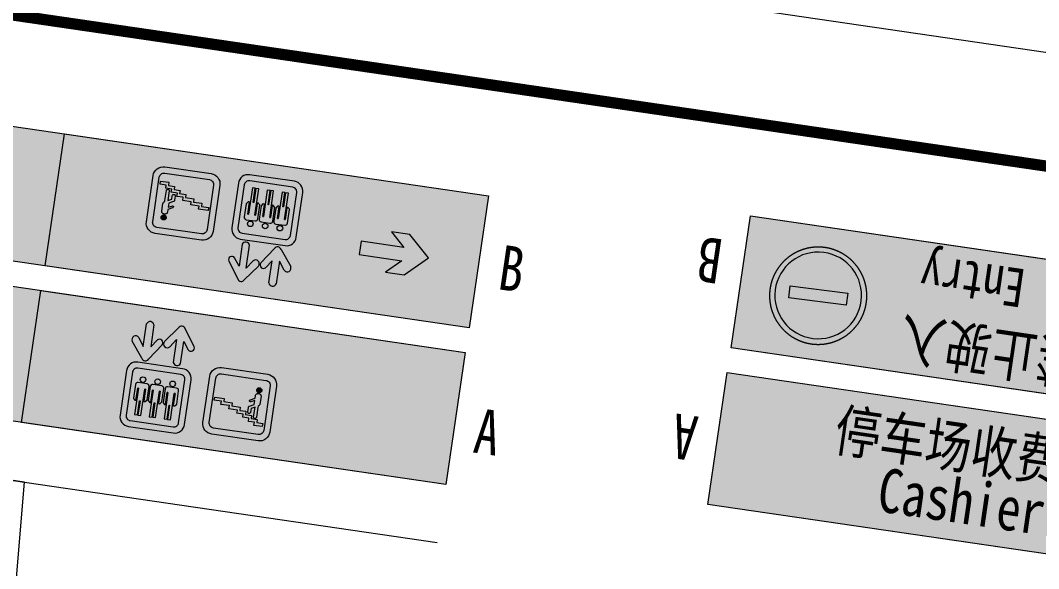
# Model space of a CAD drawing. Header units: inches. Extents: x -414268 to 632271, y -366004 to 318730.
# Drawn here: x -28492 to -1418, y 216730 to 231313 of the extents above; entities that cross this region are included whole.
import ezdxf

# ---------------------------------------------------------------- set-up
doc = ezdxf.new("R2010")
doc.units = ezdxf.units.IN
doc.header["$LTSCALE"] = 1200
doc.header["$MEASUREMENT"] = 0
doc.linetypes.add('DASHED', pattern=[19.05, 12.7, -6.35])
doc.layers.get('0').update_dxf_attribs({"linetype": 'CONTINUOUS', "lineweight": 0})
for name, color, linetype, lineweight in [('0--PAI--', 7, 'CONTINUOUS', 0), ('0--PAI--RED', 1, 'CONTINUOUS', 0), ('0--灯箱字(黄底黑字)', 7, 'CONTINUOUS', 0), ('0-增加车位', 6, 'CONTINUOUS', 0), ('PUB_TITLE', 7, 'CONTINUOUS', 0)]:
    doc.layers.add(name, color=color, linetype=linetype, lineweight=lineweight)
doc.layers.add('0--灯箱--字', color=7, linetype='CONTINUOUS', lineweight=0, true_color=0xf7f7f7)
doc.layers.add('0-栋牌字体', color=7, linetype='CONTINUOUS', lineweight=0, true_color=0xf7f7f7)
doc.styles.add('-宋体', font='simsun.ttc', dxfattribs={"width": 0.8})

# ---------------------------------------------------------------- blocks, each defined once
blk = doc.blocks.new('A$C744A17C1')
at = {"true_color": 0xf7f7f7}
h = blk.add_hatch(color=7, dxfattribs=at)
edge = h.paths.add_edge_path()
edge.add_line((-3036, 95701), (-4283, 95701))
edge.add_arc((-4283, 95427), 273, 90, 180)
edge.add_line((-4556, 95427), (-4556, 94185))
edge.add_arc((-4283, 94185), 273, 180, 270)
edge.add_line((-4283, 93912), (-3036, 93912))
edge.add_arc((-3036, 94185), 273, 270, 0)
edge.add_line((-2763, 94185), (-2763, 95427))
edge.add_arc((-3036, 95427), 273, 0, 90)
edge = h.paths.add_edge_path(flags=16)
edge.add_line((-3061, 95535), (-4258, 95535))
edge.add_arc((-4258, 95403), 132, 90, 180)
edge.add_line((-4390, 95403), (-4390, 94210))
edge.add_arc((-4258, 94210), 132, 180, 270)
edge.add_line((-4258, 94078), (-3061, 94078))
edge.add_arc((-3061, 94210), 132, 270, 0)
edge.add_line((-2928, 94210), (-2928, 95403))
edge.add_arc((-3061, 95403), 132, 0, 90)
for points in [[(-4106, 95186), (-4093, 95189), (-4081, 95195), (-4071, 95203), (-4063, 95213), (-4056, 95224), (-4052, 95236), (-4051, 95250), (-4052, 95263), (-4056, 95275), (-4063, 95286), (-4071, 95296), (-4081, 95304), (-4093, 95310), (-4106, 95314), (-4119, 95315), (-4134, 95314), (-4146, 95310), (-4158, 95304), (-4168, 95296), (-4176, 95286), (-4182, 95275), (-4187, 95263), (-4188, 95250), (-4187, 95236), (-4182, 95224), (-4176, 95213), (-4168, 95203), (-4158, 95195), (-4146, 95189), (-4133, 95186), (-4119, 95184)], [(-4150, 94529), (-4150, 94521), (-4147, 94514), (-4143, 94507), (-4138, 94502), (-4126, 94495), (-4111, 94492), (-4097, 94495), (-4091, 94497), (-4085, 94502), (-4080, 94507), (-4076, 94514), (-4074, 94521), (-4073, 94530), (-4073, 94786), (-3976, 94739), (-3975, 94643), (-3974, 94633), (-3972, 94625), (-3968, 94617), (-3963, 94612), (-3957, 94607), (-3951, 94604), (-3936, 94601), (-3922, 94603), (-3916, 94606), (-3910, 94611), (-3905, 94616), (-3901, 94623), (-3898, 94631), (-3898, 94641), (-3898, 94756), (-3900, 94770), (-3905, 94780), (-3913, 94789), (-3922, 94795), (-3922, 94795), (-4039, 94850), (-4039, 94962), (-3945, 94916), (-3932, 94912), (-3920, 94914), (-3911, 94919), (-3905, 94927), (-3902, 94936), (-3904, 94946), (-3910, 94955), (-3915, 94960), (-3922, 94963), (-4039, 95021), (-4039, 95091), (-4041, 95107), (-4046, 95120), (-4053, 95132), (-4063, 95141), (-4074, 95148), (-4086, 95154), (-4100, 95156), (-4114, 95158), (-4128, 95157), (-4142, 95154), (-4155, 95148), (-4166, 95141), (-4175, 95132), (-4183, 95121), (-4188, 95108), (-4190, 95093), (-4190, 94884), (-4189, 94874), (-4186, 94864), (-4177, 94847), (-4164, 94833), (-4150, 94822), (-4150, 94794)]]:
    blk.add_hatch(color=256).paths.add_polyline_path(points)
blk.add_hatch(color=7, dxfattribs=at).paths.add_polyline_path([(-2973, 94899), (-3229, 94898), (-3229, 94814), (-3456, 94813), (-3456, 94729), (-3683, 94728), (-3683, 94643), (-3849, 94643), (-3848, 94559), (-4016, 94558), (-4016, 94474), (-4177, 94473), (-4177, 94389), (-4338, 94388), (-4337, 94303), (-4113, 94304), (-4113, 94389), (-3952, 94389), (-3952, 94474), (-3789, 94474), (-3789, 94559), (-3621, 94559), (-3621, 94636), (-3621, 94644), (-3394, 94644), (-3395, 94729), (-3167, 94729), (-3168, 94814), (-2973, 94814)])
at = {"color": 7, "lineweight": 0, "ltscale": 5, "true_color": 0xf7f7f7}
for points in [[(-3036, 95701), (-4283, 95701, 0.414214), (-4556, 95427), (-4556, 94185, 0.414214), (-4283, 93912), (-3036, 93912, 0.414214), (-2763, 94185), (-2763, 95427, 0.414214)], [(-3061, 95535), (-4258, 95535, 0.414214), (-4390, 95403), (-4390, 94210, 0.414214), (-4258, 94078), (-3061, 94078, 0.414214), (-2928, 94210), (-2928, 95403, 0.414214)]]:
    blk.add_lwpolyline(points, format="xyb", close=True, dxfattribs=at)
at = {"color": 7, "true_color": 0xf7f7f7}
blk.add_lwpolyline([(-2972, 94814), (-2973, 94899), (-3229, 94898), (-3229, 94814), (-3456, 94813), (-3456, 94729), (-3683, 94728), (-3683, 94643), (-3849, 94643), (-3848, 94559), (-4016, 94558), (-4016, 94474), (-4177, 94473), (-4177, 94389), (-4338, 94388), (-4337, 94303), (-4113, 94304), (-4113, 94389), (-3952, 94389), (-3952, 94474), (-3789, 94474), (-3789, 94559), (-3621, 94559), (-3621, 94636), (-3621, 94644), (-3394, 94644), (-3395, 94729), (-3167, 94729), (-3168, 94814), (-2973, 94814), (-2973, 94899)], dxfattribs=at)
at = {"layer": '0-栋牌字体', "linetype": 'ByBlock'}
for points in [[(-4106, 95186), (-4093, 95189), (-4081, 95195), (-4071, 95203), (-4063, 95213), (-4056, 95224), (-4052, 95236), (-4051, 95250), (-4052, 95263), (-4056, 95275), (-4063, 95286), (-4071, 95296), (-4081, 95304), (-4093, 95310), (-4106, 95314), (-4119, 95315), (-4134, 95314), (-4146, 95310), (-4158, 95304), (-4168, 95296), (-4176, 95286), (-4182, 95275), (-4187, 95263), (-4188, 95250), (-4187, 95236), (-4182, 95224), (-4176, 95213), (-4168, 95203), (-4158, 95195), (-4146, 95189), (-4133, 95186), (-4119, 95184)], [(-4150, 94529), (-4150, 94521), (-4147, 94514), (-4143, 94507), (-4138, 94502), (-4126, 94495), (-4111, 94492), (-4097, 94495), (-4091, 94497), (-4085, 94502), (-4080, 94507), (-4076, 94514), (-4074, 94521), (-4073, 94530), (-4073, 94786), (-3976, 94739), (-3975, 94643), (-3974, 94633), (-3972, 94625), (-3968, 94617), (-3963, 94612), (-3957, 94607), (-3951, 94604), (-3936, 94601), (-3922, 94603), (-3916, 94606), (-3910, 94611), (-3905, 94616), (-3901, 94623), (-3898, 94631), (-3898, 94641), (-3898, 94756), (-3900, 94770), (-3905, 94780), (-3913, 94789), (-3922, 94795), (-3922, 94795), (-4039, 94850), (-4039, 94962), (-3945, 94916), (-3932, 94912), (-3920, 94914), (-3911, 94919), (-3905, 94927), (-3902, 94936), (-3904, 94946), (-3910, 94955), (-3915, 94960), (-3922, 94963), (-4039, 95021), (-4039, 95091), (-4041, 95107), (-4046, 95120), (-4053, 95132), (-4063, 95141), (-4074, 95148), (-4086, 95154), (-4100, 95156), (-4114, 95158), (-4128, 95157), (-4142, 95154), (-4155, 95148), (-4166, 95141), (-4175, 95132), (-4183, 95121), (-4188, 95108), (-4190, 95093), (-4190, 94884), (-4189, 94874), (-4186, 94864), (-4177, 94847), (-4164, 94833), (-4150, 94822), (-4150, 94794)]]:
    blk.add_lwpolyline(points, close=True, dxfattribs=at)
blk = doc.blocks.new('A$C36DA1677')
at = {"layer": '0--PAI--RED'}
h = blk.add_hatch(color=256, dxfattribs=at)
edge = h.paths.add_edge_path()
edge.add_arc((120, 120), 120, 0, 360)
h.paths.add_polyline_path([(200, 103), (200, 137), (40, 137), (40, 103)], flags=16)
at = {"layer": '0--PAI--'}
blk.add_lwpolyline([(200, 103), (200, 137), (40, 137), (40, 103)], close=True, dxfattribs=at)
blk.add_circle((120, 120), 120, dxfattribs=at)
blk = doc.blocks.new('A$C443C2777')
at = {"layer": '0--PAI--', "xscale": 9, "yscale": 9, "zscale": 9}
blk.add_blockref('A$C36DA1677', (0, 0), dxfattribs=at)
blk = doc.blocks.new('A$C01A83D55')
at = {"linetype": 'DASHED', "lineweight": 15, "ltscale": 20, "true_color": 0xeff0f0}
h = blk.add_hatch(color=7, dxfattribs=at)
h.paths.add_polyline_path([(0, 1675, 1), (3350, 1675, 1)])
h.paths.add_polyline_path([(3168, 1685, -1), (182, 1685, -1)], flags=16)
h.paths.add_polyline_path([(2671, 1896), (2671, 1473), (680, 1473), (680, 1896)], flags=0)
at = {"true_color": 0xeff0f0}
blk.add_hatch(color=7, dxfattribs=at).paths.add_polyline_path([(2671, 1473), (2671, 1896), (680, 1896), (680, 1473)])
at = {"linetype": 'DASHED', "lineweight": 15, "ltscale": 20}
blk.add_circle((1675, 1675), 1675, dxfattribs=at)
at = {"xscale": 1.382400000002235, "yscale": 1.382400000002235, "zscale": 1.382400000002235}
blk.add_blockref('A$C443C2777', (182, 192), dxfattribs=at)

msp = doc.modelspace()

# ---------------------------------------------------------------- hatches: boundary and pattern name
at = {"lineweight": 0, "ltscale": 5}
for points in [[(-27836, 224782.3), (-33688.7, 225638.3), (-33175.2, 229149.9), (-27322.4, 228294)], [(-33798.8, 224986.2), (-27946, 224130.3), (-28459.6, 220618.6), (-34312.4, 221474.6)]]:
    msp.add_hatch(color=152, dxfattribs=at).paths.add_polyline_path(points)
for points in [[(-27322.4, 228294), (-27836, 224782.3), (-16557.1, 223132.8), (-16043.5, 226644.4)], [(2203.2, 224461.7), (-9075.7, 226111.3), (-9589.3, 222599.6), (1689.6, 220950)], [(-28459.6, 220618.6), (-17180.7, 218969.1), (-16667.1, 222480.7), (-27946, 224130.3)], [(1066, 216786.4), (1579.6, 220298), (-9699.3, 221947.6), (-10212.9, 218435.9)]]:
    msp.add_hatch(color=250).paths.add_polyline_path(points)
at = {"lineweight": 0, "ltscale": 5, "true_color": 0xf7f7f7}
h = msp.add_hatch(color=7, dxfattribs=at)
edge = h.paths.add_edge_path(flags=0)
edge.add_arc((-21592, 225786.6), 74, 351.6794, 351.6794, ccw=False)
edge = h.paths.add_edge_path(flags=0)
edge.add_arc((-21983.7, 225843.9), 74, 351.6794, 351.6794, ccw=False)
edge = h.paths.add_edge_path(flags=0)
edge.add_arc((-22379.2, 225901.7), 74, 351.6794, 351.6794, ccw=False)
edge = h.paths.add_edge_path()
edge.add_line((-22645.8, 225496.8), (-21454.7, 225322.6))
edge.add_arc((-21416.5, 225583.8), 263.9, 261.6794, 351.6794)
edge.add_line((-21155.4, 225545.6), (-20981.8, 226732.6))
edge.add_arc((-21242.9, 226770.8), 263.9, 351.6794, 81.6794)
edge.add_line((-21204.7, 227031.9), (-22395.8, 227206.1))
edge.add_arc((-22434, 226945), 263.9, 81.6794, 171.6794)
edge.add_line((-22695.1, 226983.1), (-22868.7, 225796.1))
edge.add_arc((-22607.6, 225758), 263.9, 171.6794, 261.6794)
edge = h.paths.add_edge_path(flags=16)
edge.add_line((-22598.9, 225651.6), (-21455.3, 225484.4))
edge.add_arc((-21436.8, 225611), 128, 261.6794, 351.6794)
edge.add_line((-21310.2, 225592.5), (-21143.5, 226732))
edge.add_arc((-21270.1, 226750.5), 128, 351.6794, 81.6794)
edge.add_line((-21251.6, 226877.1), (-22395.2, 227044.4))
edge.add_arc((-22413.7, 226917.7), 128, 81.6794, 171.6794)
edge.add_line((-22540.3, 226936.3), (-22707, 225796.7))
edge.add_arc((-22580.4, 225778.2), 128, 171.6794, 261.6794)
edge = h.paths.add_edge_path(flags=0)
edge.add_line((-21469.9, 226014.9), (-21451.9, 226012.2))
edge.add_line((-21451.9, 226012.2), (-21405.3, 226330.6))
edge.add_arc((-21397.4, 226329.4), 8, 81.6794, 171.6794, ccw=False)
edge.add_line((-21396.3, 226337.3), (-21379.6, 226334.9))
edge.add_arc((-21380.8, 226327), 8, 39.75941, 81.6794, ccw=False)
edge.add_line((-21374.6, 226332.1), (-21366.4, 226322.1))
edge.add_line((-21366.4, 226322.1), (-21339.4, 226289.7))
edge.add_arc((-21345.5, 226284.6), 8, 351.6794, 39.75941, ccw=False)
edge.add_line((-21337.6, 226283.4), (-21391.4, 225915.9))
edge.add_arc((-21454.7, 225925.1), 64, 261.6794, 351.6794, ccw=False)
edge.add_line((-21463.9, 225861.8), (-21699.2, 225896.2))
edge.add_arc((-21690, 225959.5), 64, 171.6794, 261.6794, ccw=False)
edge.add_line((-21753.3, 225968.8), (-21701.7, 226321.5))
edge.add_line((-21701.7, 226321.5), (-21651.6, 226371.4))
edge.add_arc((-21646, 226365.7), 8, 81.6794, 134.85909, ccw=False)
edge.add_line((-21644.8, 226373.6), (-21617.8, 226369.7))
edge.add_arc((-21619, 226361.7), 8, 351.6794, 81.6794, ccw=False)
edge.add_line((-21611.1, 226360.6), (-21657.7, 226041.9))
edge.add_line((-21657.7, 226041.9), (-21638.5, 226039.1))
edge.add_line((-21638.5, 226039.1), (-21535.7, 226741.9))
edge.add_line((-21535.7, 226741.9), (-21458.8, 226730.6))
edge.add_line((-21458.8, 226730.6), (-21514.2, 226352.2))
edge.add_line((-21514.2, 226352.2), (-21499.6, 226350.1))
edge.add_line((-21499.6, 226350.1), (-21444.3, 226728.5))
edge.add_line((-21444.3, 226728.5), (-21367.2, 226717.2))
edge.add_line((-21367.2, 226717.2), (-21469.9, 226014.9))
edge = h.paths.add_edge_path(flags=0)
edge.add_line((-21861.6, 226072.1), (-21843.5, 226069.5))
edge.add_line((-21843.5, 226069.5), (-21797, 226387.9))
edge.add_arc((-21789, 226386.7), 8, 81.6794, 171.6794, ccw=False)
edge.add_line((-21787.9, 226394.6), (-21771.2, 226392.2))
edge.add_arc((-21772.4, 226384.3), 8, 39.75941, 81.6794, ccw=False)
edge.add_line((-21766.3, 226389.4), (-21758, 226379.4))
edge.add_line((-21758, 226379.4), (-21731, 226347))
edge.add_arc((-21737.1, 226341.9), 8, 351.6794, 39.75941, ccw=False)
edge.add_line((-21729.2, 226340.7), (-21783, 225973.1))
edge.add_arc((-21846.3, 225982.4), 64, 261.6794, 351.6794, ccw=False)
edge.add_line((-21855.5, 225919.1), (-22090.9, 225953.5))
edge.add_arc((-22081.6, 226016.8), 64, 171.6794, 261.6794, ccw=False)
edge.add_line((-22144.9, 226026.1), (-22093.3, 226378.8))
edge.add_line((-22093.3, 226378.8), (-22043.2, 226428.6))
edge.add_arc((-22037.6, 226423), 8, 81.6794, 134.85909, ccw=False)
edge.add_line((-22036.4, 226430.9), (-22009.4, 226426.9))
edge.add_arc((-22010.6, 226419), 8, 351.6794, 81.6794, ccw=False)
edge.add_line((-22002.7, 226417.9), (-22049.3, 226099.2))
edge.add_line((-22049.3, 226099.2), (-22030.1, 226096.4))
edge.add_line((-22030.1, 226096.4), (-21927.3, 226799.2))
edge.add_line((-21927.3, 226799.2), (-21850.4, 226787.9))
edge.add_line((-21850.4, 226787.9), (-21905.8, 226409.5))
edge.add_line((-21905.8, 226409.5), (-21891.2, 226407.4))
edge.add_line((-21891.2, 226407.4), (-21835.9, 226785.8))
edge.add_line((-21835.9, 226785.8), (-21758.8, 226774.5))
edge.add_line((-21758.8, 226774.5), (-21861.6, 226072.1))
edge = h.paths.add_edge_path(flags=0)
edge.add_line((-22256.7, 226129.9), (-22238.7, 226127.3))
edge.add_line((-22238.7, 226127.3), (-22192.1, 226445.6))
edge.add_arc((-22184.2, 226444.5), 8, 81.6794, 171.6794, ccw=False)
edge.add_line((-22183.1, 226452.4), (-22166.4, 226450))
edge.add_arc((-22167.6, 226442.1), 8, 39.75941, 81.6794, ccw=False)
edge.add_line((-22161.4, 226447.2), (-22153.1, 226437.2))
edge.add_line((-22153.1, 226437.2), (-22126.1, 226404.8))
edge.add_arc((-22132.3, 226399.7), 8, 351.6794, 39.75941, ccw=False)
edge.add_line((-22124.4, 226398.5), (-22178.1, 226030.9))
edge.add_arc((-22241.4, 226040.2), 64, 261.6794, 351.6794, ccw=False)
edge.add_line((-22250.7, 225976.9), (-22486, 226011.3))
edge.add_arc((-22476.8, 226074.6), 64, 171.6794, 261.6794, ccw=False)
edge.add_line((-22540.1, 226083.9), (-22488.5, 226436.6))
edge.add_line((-22488.5, 226436.6), (-22438.4, 226486.4))
edge.add_arc((-22432.8, 226480.8), 8, 81.6794, 134.85909, ccw=False)
edge.add_line((-22431.6, 226488.7), (-22404.6, 226484.7))
edge.add_arc((-22405.8, 226476.8), 8, 351.6794, 81.6794, ccw=False)
edge.add_line((-22397.9, 226475.7), (-22444.5, 226157))
edge.add_line((-22444.5, 226157), (-22425.3, 226154.2))
edge.add_line((-22425.3, 226154.2), (-22322.5, 226856.9))
edge.add_line((-22322.5, 226856.9), (-22245.6, 226845.7))
edge.add_line((-22245.6, 226845.7), (-22300.9, 226467.3))
edge.add_line((-22300.9, 226467.3), (-22286.4, 226465.2))
edge.add_line((-22286.4, 226465.2), (-22231.1, 226843.6))
edge.add_line((-22231.1, 226843.6), (-22154, 226832.3))
edge.add_line((-22154, 226832.3), (-22256.7, 226129.9))
for points in [[(-22539.4, 224413.6, -0.6624751), (-22712.7, 224439), (-22952.8, 224911.2, -0.8769134), (-22795.6, 224996.9), (-22678.6, 224775.1), (-22593.3, 225358.2, -0.7104157), (-22397.4, 225329.6), (-22486.4, 224721.3), (-22301.7, 224920.3, -0.9042848), (-22162.8, 224776)], [(-21305, 224764.4, -0.9042848), (-21479.4, 224665.9), (-21599.4, 224909.4), (-21688.4, 224301.2, -0.7104157), (-21884.3, 224329.8), (-21799, 224913), (-21974.6, 224733.9, -0.8769134), (-22100.7, 224861.1), (-21735.4, 225244.8, -0.6624751), (-21562.1, 225219.4)], [(-25519.1, 222781.3, -0.9042848), (-25344.7, 222879.7), (-25224.7, 222636.2), (-25135.7, 223244.5, -0.7104157), (-24939.8, 223215.8), (-25025.1, 222632.7), (-24849.5, 222811.7, -0.8769134), (-24723.4, 222684.5), (-25088.7, 222300.9, -0.6624751), (-25262, 222326.2)], [(-24284.7, 223132, -0.6624751), (-24111.4, 223106.7), (-23871.3, 222634.5, -0.8769134), (-24028.5, 222548.7), (-24145.5, 222770.6), (-24230.7, 222187.4, -0.7104157), (-24426.6, 222216), (-24337.7, 222824.3), (-24522.4, 222625.4, -0.9042848), (-24661.3, 222769.6)]]:
    msp.add_hatch(color=7, dxfattribs=at).paths.add_polyline_path(points)
h = msp.add_hatch(color=7, dxfattribs=at)
edge = h.paths.add_edge_path(flags=0)
edge.add_arc((-25232, 221759), 74, 171.6794, 171.6794, ccw=False)
edge = h.paths.add_edge_path(flags=0)
edge.add_arc((-24840.4, 221701.8), 74, 171.6794, 171.6794, ccw=False)
edge = h.paths.add_edge_path(flags=0)
edge.add_arc((-24444.9, 221643.9), 74, 171.6794, 171.6794, ccw=False)
edge = h.paths.add_edge_path()
edge.add_line((-24178.3, 222048.8), (-25369.4, 222223))
edge.add_arc((-25407.6, 221961.9), 263.9, 81.6794, 171.6794)
edge.add_line((-25668.7, 222000.1), (-25842.3, 220813.1))
edge.add_arc((-25581.2, 220774.9), 263.9, 171.6794, 261.6794)
edge.add_line((-25619.3, 220513.8), (-24428.3, 220339.6))
edge.add_arc((-24390.1, 220600.7), 263.9, 261.6794, 351.6794)
edge.add_line((-24129, 220562.5), (-23955.4, 221749.5))
edge.add_arc((-24216.5, 221787.7), 263.9, 351.6794, 81.6794)
edge = h.paths.add_edge_path(flags=16)
edge.add_line((-24225.2, 221894), (-25368.8, 222061.3))
edge.add_arc((-25387.3, 221934.7), 128, 81.6794, 171.6794)
edge.add_line((-25513.9, 221953.2), (-25680.5, 220813.7))
edge.add_arc((-25553.9, 220795.1), 128, 171.6794, 261.6794)
edge.add_line((-25572.5, 220668.5), (-24428.9, 220501.3))
edge.add_arc((-24410.3, 220627.9), 128, 261.6794, 351.6794)
edge.add_line((-24283.7, 220609.4), (-24117.1, 221748.9))
edge.add_arc((-24243.7, 221767.4), 128, 351.6794, 81.6794)
edge = h.paths.add_edge_path(flags=0)
edge.add_line((-25354.1, 221530.8), (-25372.2, 221533.4))
edge.add_line((-25372.2, 221533.4), (-25418.7, 221215.1))
edge.add_arc((-25426.7, 221216.2), 8, 261.6794, 351.6794, ccw=False)
edge.add_line((-25427.8, 221208.3), (-25444.5, 221210.7))
edge.add_arc((-25443.3, 221218.7), 8, 219.75941, 261.6794, ccw=False)
edge.add_line((-25449.5, 221213.5), (-25457.7, 221223.5))
edge.add_line((-25457.7, 221223.5), (-25484.7, 221255.9))
edge.add_arc((-25478.6, 221261.1), 8, 171.6794, 219.75941, ccw=False)
edge.add_line((-25486.5, 221262.2), (-25432.7, 221629.8))
edge.add_arc((-25369.4, 221620.5), 64, 81.6794, 171.6794, ccw=False)
edge.add_line((-25360.2, 221683.8), (-25124.9, 221649.4))
edge.add_arc((-25134.1, 221586.1), 64, 351.6794, 81.6794, ccw=False)
edge.add_line((-25070.8, 221576.8), (-25122.4, 221224.1))
edge.add_line((-25122.4, 221224.1), (-25172.5, 221174.3))
edge.add_arc((-25178.1, 221179.9), 8, 261.6794, 314.85909, ccw=False)
edge.add_line((-25179.3, 221172), (-25206.3, 221176))
edge.add_arc((-25205.1, 221183.9), 8, 171.6794, 261.6794, ccw=False)
edge.add_line((-25213, 221185.1), (-25166.4, 221503.7))
edge.add_line((-25166.4, 221503.7), (-25185.6, 221506.5))
edge.add_line((-25185.6, 221506.5), (-25288.4, 220803.8))
edge.add_line((-25288.4, 220803.8), (-25365.3, 220815))
edge.add_line((-25365.3, 220815), (-25309.9, 221193.4))
edge.add_line((-25309.9, 221193.4), (-25324.5, 221195.5))
edge.add_line((-25324.5, 221195.5), (-25379.8, 220817.1))
edge.add_line((-25379.8, 220817.1), (-25456.9, 220828.4))
edge.add_line((-25456.9, 220828.4), (-25354.1, 221530.8))
edge = h.paths.add_edge_path(flags=0)
edge.add_line((-24962.5, 221473.5), (-24980.6, 221476.2))
edge.add_line((-24980.6, 221476.2), (-25027.1, 221157.8))
edge.add_arc((-25035.1, 221158.9), 8, 261.6794, 351.6794, ccw=False)
edge.add_line((-25036.2, 221151), (-25052.8, 221153.5))
edge.add_arc((-25051.7, 221161.4), 8, 219.75941, 261.6794, ccw=False)
edge.add_line((-25057.8, 221156.3), (-25066.1, 221166.2))
edge.add_line((-25066.1, 221166.2), (-25093.1, 221198.7))
edge.add_arc((-25087, 221203.8), 8, 171.6794, 219.75941, ccw=False)
edge.add_line((-25094.9, 221204.9), (-25041.1, 221572.5))
edge.add_arc((-24977.8, 221563.2), 64, 81.6794, 171.6794, ccw=False)
edge.add_line((-24968.6, 221626.5), (-24733.2, 221592.1))
edge.add_arc((-24742.5, 221528.8), 64, 351.6794, 81.6794, ccw=False)
edge.add_line((-24679.2, 221519.6), (-24730.8, 221166.8))
edge.add_line((-24730.8, 221166.8), (-24780.9, 221117))
edge.add_arc((-24786.5, 221122.7), 8, 261.6794, 314.85909, ccw=False)
edge.add_line((-24787.7, 221114.8), (-24814.7, 221118.7))
edge.add_arc((-24813.5, 221126.6), 8, 171.6794, 261.6794, ccw=False)
edge.add_line((-24821.4, 221127.8), (-24774.8, 221446.5))
edge.add_line((-24774.8, 221446.5), (-24794, 221449.3))
edge.add_line((-24794, 221449.3), (-24896.8, 220746.5))
edge.add_line((-24896.8, 220746.5), (-24973.7, 220757.7))
edge.add_line((-24973.7, 220757.7), (-24918.3, 221136.1))
edge.add_line((-24918.3, 221136.1), (-24932.9, 221138.3))
edge.add_line((-24932.9, 221138.3), (-24988.2, 220759.9))
edge.add_line((-24988.2, 220759.9), (-25065.3, 220771.1))
edge.add_line((-25065.3, 220771.1), (-24962.5, 221473.5))
edge = h.paths.add_edge_path(flags=0)
edge.add_line((-24567.4, 221415.7), (-24585.4, 221418.4))
edge.add_line((-24585.4, 221418.4), (-24632, 221100))
edge.add_arc((-24639.9, 221101.2), 8, 261.6794, 351.6794, ccw=False)
edge.add_line((-24641, 221093.2), (-24657.7, 221095.7))
edge.add_arc((-24656.5, 221103.6), 8, 219.75941, 261.6794, ccw=False)
edge.add_line((-24662.7, 221098.5), (-24670.9, 221108.4))
edge.add_line((-24670.9, 221108.4), (-24697.9, 221140.9))
edge.add_arc((-24691.8, 221146), 8, 171.6794, 219.75941, ccw=False)
edge.add_line((-24699.7, 221147.1), (-24646, 221514.7))
edge.add_arc((-24582.6, 221505.4), 64, 81.6794, 171.6794, ccw=False)
edge.add_line((-24573.4, 221568.7), (-24338.1, 221534.3))
edge.add_arc((-24347.3, 221471), 64, 351.6794, 81.6794, ccw=False)
edge.add_line((-24284, 221461.8), (-24335.6, 221109.1))
edge.add_line((-24335.6, 221109.1), (-24385.7, 221059.2))
edge.add_arc((-24391.3, 221064.9), 8, 261.6794, 314.85909, ccw=False)
edge.add_line((-24392.5, 221057), (-24419.5, 221060.9))
edge.add_arc((-24418.3, 221068.8), 8, 171.6794, 261.6794, ccw=False)
edge.add_line((-24426.2, 221070), (-24379.6, 221388.7))
edge.add_line((-24379.6, 221388.7), (-24398.8, 221391.5))
edge.add_line((-24398.8, 221391.5), (-24501.6, 220688.7))
edge.add_line((-24501.6, 220688.7), (-24578.5, 220699.9))
edge.add_line((-24578.5, 220699.9), (-24523.2, 221078.3))
edge.add_line((-24523.2, 221078.3), (-24537.7, 221080.5))
edge.add_line((-24537.7, 221080.5), (-24593, 220702.1))
edge.add_line((-24593, 220702.1), (-24670.1, 220713.3))
edge.add_line((-24670.1, 220713.3), (-24567.4, 221415.7))
at = {"layer": '0--灯箱--字'}
for points in [[(-17638.4, 224997.8), (-18135.1, 225618.2), (-18628.4, 225690.3), (-18295.7, 225274.7), (-19435.2, 225441.4), (-19487, 225087.4), (-18347.4, 224920.8), (-18785.3, 224617.8), (-18291.9, 224545.7)], [(-18220.8, 221015.8), (-18717.5, 221636.2), (-19210.8, 221708.3), (-18878.1, 221292.7), (-20017.6, 221459.3), (-20069.4, 221105.4), (-18929.8, 220938.8), (-19367.7, 220635.8), (-18874.3, 220563.7)], [(-9106.7, 220062.2), (-8610.1, 219441.8), (-8116.7, 219369.7), (-8449.5, 219785.3), (-7309.9, 219618.7), (-7258.2, 219972.6), (-8397.7, 220139.3), (-7959.9, 220442.2), (-8453.2, 220514.3)]]:
    msp.add_hatch(color=256, dxfattribs=at).paths.add_polyline_path(points)

# ---------------------------------------------------------------- linework, layer by layer
at = {"color": 7, "lineweight": 0, "ltscale": 5, "true_color": 0xf7f7f7}
for p, q in [((-22322.5, 226856.9), (-22425.3, 226154.2)), ((-22245.6, 226845.7), (-22322.5, 226856.9)), ((-22300.9, 226467.3), (-22245.6, 226845.7)), ((-22231.1, 226843.6), (-22286.4, 226465.2)), ((-22256.7, 226129.9), (-22154, 226832.3)), ((-22154, 226832.3), (-22231.1, 226843.6)), ((-21927.3, 226799.2), (-22030.1, 226096.4)), ((-21850.4, 226787.9), (-21927.3, 226799.2)), ((-21905.8, 226409.5), (-21850.4, 226787.9)), ((-21835.9, 226785.8), (-21891.2, 226407.4)), ((-21861.6, 226072.1), (-21758.8, 226774.5)), ((-21758.8, 226774.5), (-21835.9, 226785.8)), ((-21535.7, 226741.9), (-21638.5, 226039.1)), ((-21458.8, 226730.6), (-21535.7, 226741.9)), ((-21514.2, 226352.2), (-21458.8, 226730.6)), ((-21444.3, 226728.5), (-21499.6, 226350.1)), ((-21469.9, 226014.9), (-21367.2, 226717.2)), ((-21367.2, 226717.2), (-21444.3, 226728.5)), ((-22488.5, 226436.6), (-22540.1, 226083.9)), ((-22438.4, 226486.4), (-22488.5, 226436.6)), ((-22444.5, 226157), (-22397.9, 226475.7)), ((-22404.6, 226484.7), (-22431.6, 226488.7)), ((-22286.4, 226465.2), (-22300.9, 226467.3)), ((-22192.1, 226445.6), (-22238.7, 226127.3)), ((-22166.4, 226450), (-22183.1, 226452.4)), ((-22178.1, 226030.9), (-22124.4, 226398.5)), ((-22153.1, 226437.2), (-22161.4, 226447.2)), ((-22126.1, 226404.8), (-22153.1, 226437.2)), ((-22093.3, 226378.8), (-22144.9, 226026.1)), ((-22043.2, 226428.6), (-22093.3, 226378.8)), ((-22049.3, 226099.2), (-22002.7, 226417.9)), ((-22009.4, 226426.9), (-22036.4, 226430.9)), ((-21891.2, 226407.4), (-21905.8, 226409.5)), ((-21797, 226387.9), (-21843.5, 226069.5)), ((-21771.2, 226392.2), (-21787.9, 226394.6)), ((-21758, 226379.4), (-21766.3, 226389.4)), ((-21731, 226347), (-21758, 226379.4)), ((-21651.6, 226371.4), (-21701.7, 226321.5)), ((-21657.7, 226041.9), (-21611.1, 226360.6)), ((-21617.8, 226369.7), (-21644.8, 226373.6)), ((-21499.6, 226350.1), (-21514.2, 226352.2)), ((-22444.5, 226157), (-22425.3, 226154.2)), ((-22256.7, 226129.9), (-22238.7, 226127.3)), ((-22049.3, 226099.2), (-22030.1, 226096.4)), ((-21783, 225973.1), (-21729.2, 226340.7)), ((-21701.7, 226321.5), (-21753.3, 225968.8)), ((-21405.3, 226330.6), (-21451.9, 226012.2)), ((-21379.6, 226334.9), (-21396.3, 226337.3)), ((-21391.4, 225915.9), (-21337.6, 226283.4)), ((-21366.4, 226322.1), (-21374.6, 226332.1)), ((-21339.4, 226289.7), (-21366.4, 226322.1)), ((-22486, 226011.3), (-22250.7, 225976.9)), ((-22090.9, 225953.5), (-21855.5, 225919.1)), ((-21861.6, 226072.1), (-21843.5, 226069.5)), ((-21699.2, 225896.2), (-21463.9, 225861.8)), ((-21657.7, 226041.9), (-21638.5, 226039.1)), ((-21469.9, 226014.9), (-21451.9, 226012.2)), ((-25432.7, 221629.8), (-25486.5, 221262.2)), ((-25354.1, 221530.8), (-25456.9, 220828.4)), ((-25418.7, 221215.1), (-25372.2, 221533.4)), ((-25354.1, 221530.8), (-25372.2, 221533.4)), ((-25124.9, 221649.4), (-25360.2, 221683.8)), ((-25288.4, 220803.8), (-25185.6, 221506.5)), ((-25166.4, 221503.7), (-25213, 221185.1)), ((-25166.4, 221503.7), (-25185.6, 221506.5)), ((-25122.4, 221224.1), (-25070.8, 221576.8)), ((-25041.1, 221572.5), (-25094.9, 221204.9)), ((-24962.5, 221473.5), (-25065.3, 220771.1)), ((-25027.1, 221157.8), (-24980.6, 221476.2)), ((-24962.5, 221473.5), (-24980.6, 221476.2)), ((-24733.2, 221592.1), (-24968.6, 221626.5)), ((-24730.8, 221166.8), (-24679.2, 221519.6)), ((-24646, 221514.7), (-24699.7, 221147.1)), ((-24338.1, 221534.3), (-24573.4, 221568.7)), ((-25484.7, 221255.9), (-25457.7, 221223.5)), ((-25457.7, 221223.5), (-25449.5, 221213.5)), ((-25444.5, 221210.7), (-25427.8, 221208.3)), ((-25172.5, 221174.3), (-25122.4, 221224.1)), ((-24896.8, 220746.5), (-24794, 221449.3)), ((-24774.8, 221446.5), (-24821.4, 221127.8)), ((-24774.8, 221446.5), (-24794, 221449.3)), ((-24567.4, 221415.7), (-24670.1, 220713.3)), ((-24632, 221100), (-24585.4, 221418.4)), ((-24567.4, 221415.7), (-24585.4, 221418.4)), ((-24501.6, 220688.7), (-24398.8, 221391.5)), ((-24379.6, 221388.7), (-24426.2, 221070)), ((-24379.6, 221388.7), (-24398.8, 221391.5)), ((-24335.6, 221109.1), (-24284, 221461.8)), ((-25379.8, 220817.1), (-25324.5, 221195.5)), ((-25309.9, 221193.4), (-25365.3, 220815)), ((-25324.5, 221195.5), (-25309.9, 221193.4)), ((-25206.3, 221176), (-25179.3, 221172)), ((-25093.1, 221198.7), (-25066.1, 221166.2)), ((-25066.1, 221166.2), (-25057.8, 221156.3)), ((-25052.8, 221153.5), (-25036.2, 221151)), ((-24988.2, 220759.9), (-24932.9, 221138.3)), ((-24918.3, 221136.1), (-24973.7, 220757.7)), ((-24932.9, 221138.3), (-24918.3, 221136.1)), ((-24814.7, 221118.7), (-24787.7, 221114.8)), ((-24780.9, 221117), (-24730.8, 221166.8)), ((-24697.9, 221140.9), (-24670.9, 221108.4)), ((-24670.9, 221108.4), (-24662.7, 221098.5)), ((-24657.7, 221095.7), (-24641, 221093.2)), ((-24593, 220702.1), (-24537.7, 221080.5)), ((-24523.2, 221078.3), (-24578.5, 220699.9)), ((-24537.7, 221080.5), (-24523.2, 221078.3)), ((-24419.5, 221060.9), (-24392.5, 221057)), ((-24385.7, 221059.2), (-24335.6, 221109.1)), ((-25456.9, 220828.4), (-25379.8, 220817.1)), ((-25365.3, 220815), (-25288.4, 220803.8)), ((-25065.3, 220771.1), (-24988.2, 220759.9)), ((-24973.7, 220757.7), (-24896.8, 220746.5)), ((-24670.1, 220713.3), (-24593, 220702.1)), ((-24578.5, 220699.9), (-24501.6, 220688.7))]:
    msp.add_line(p, q, dxfattribs=at)
at = {"color": 250}
for points in [[(-16557.1, 223132.8), (-44650.2, 227241.4), (-44136.6, 230753.1), (-16043.5, 226644.4), (-16557.1, 223132.8)], [(-16557.1, 223132.8), (-27836, 224782.3), (-27322.4, 228294), (-16043.5, 226644.4), (-16557.1, 223132.8)], [(-44760.2, 226589.4), (-16667.1, 222480.7), (-17180.7, 218969.1), (-45273.8, 223077.7), (-44760.2, 226589.4)], [(18503.8, 218490.9), (-9589.3, 222599.6), (-9075.7, 226111.3), (19017.4, 222002.6), (18503.8, 218490.9)], [(1689.6, 220950), (-9589.3, 222599.6), (-9075.7, 226111.3), (2203.2, 224461.7), (1689.6, 220950)], [(1689.6, 220950), (-9589.3, 222599.6), (-9075.7, 226111.3), (2203.2, 224461.7), (1689.6, 220950)], [(-27946, 224130.3), (-16667.1, 222480.7), (-17180.7, 218969.1), (-28459.6, 220618.6), (-27946, 224130.3)], [(-27946, 224130.3), (-16667.1, 222480.7), (-17180.7, 218969.1), (-28459.6, 220618.6), (-27946, 224130.3)], [(-9699.3, 221947.6), (18393.8, 217838.9), (17880.2, 214327.3), (-10212.9, 218435.9), (-9699.3, 221947.6)], [(-9699.3, 221947.6), (1579.6, 220298), (1066, 216786.4), (-10212.9, 218435.9), (-9699.3, 221947.6)]]:
    msp.add_lwpolyline(points, dxfattribs=at)
at = {"color": 7, "lineweight": 0, "ltscale": 5, "true_color": 0xf7f7f7}
for points in [[(-22645.8, 225496.8), (-21454.7, 225322.6, 0.4142136), (-21155.4, 225545.6), (-20981.8, 226732.6, 0.4142136), (-21204.7, 227031.9), (-22395.8, 227206.1, 0.4142136), (-22695.1, 226983.1), (-22868.7, 225796.1, 0.4142136)], [(-22598.9, 225651.6), (-21455.3, 225484.4, 0.4142136), (-21310.2, 225592.5), (-21143.5, 226732, 0.4142136), (-21251.6, 226877.1), (-22395.2, 227044.4, 0.4142136), (-22540.3, 226936.3), (-22707, 225796.7, 0.4142136)], [(-24178.3, 222048.8), (-25369.4, 222223, 0.4142136), (-25668.7, 222000.1), (-25842.3, 220813.1, 0.4142136), (-25619.3, 220513.8), (-24428.3, 220339.6, 0.4142136), (-24129, 220562.5), (-23955.4, 221749.5, 0.4142136)], [(-24225.2, 221894), (-25368.8, 222061.3, 0.4142136), (-25513.9, 221953.2), (-25680.5, 220813.7, 0.4142136), (-25572.5, 220668.5), (-24428.9, 220501.3, 0.4142136), (-24283.7, 220609.4), (-24117.1, 221748.9, 0.4142136)]]:
    msp.add_lwpolyline(points, format="xyb", close=True, dxfattribs=at)
at = {"color": 6}
msp.add_lwpolyline([(-29189.5, 209473), (-28385.5, 219027.7), (-45367, 221511.3), (-17406.9, 217422.1)], dxfattribs=at)
at = {"color": 7, "lineweight": 0, "ltscale": 5, "true_color": 0xf7f7f7}
for centre in [(-22379.2, 225901.7), (-21983.7, 225843.9), (-21592, 225786.6), (-25232, 221759), (-24840.4, 221701.8), (-24444.9, 221643.9)]:
    msp.add_circle(centre, 74, dxfattribs=at)
for centre, radius, start, end in [((-22432.8, 226480.8), 8, 81.6794, 134.85909), ((-22405.8, 226476.8), 8, 351.6794, 81.6794), ((-22184.2, 226444.5), 8, 81.6794, 171.6794), ((-22167.6, 226442.1), 8, 39.75941, 81.6794), ((-22132.3, 226399.7), 8, 351.6794, 39.75941), ((-22037.6, 226423), 8, 81.6794, 134.85909), ((-22010.6, 226419), 8, 351.6794, 81.6794), ((-21789, 226386.7), 8, 81.6794, 171.6794), ((-21772.4, 226384.3), 8, 39.75941, 81.6794), ((-21737.1, 226341.9), 8, 351.6794, 39.75941), ((-21646, 226365.7), 8, 81.6794, 134.85909), ((-21619, 226361.7), 8, 351.6794, 81.6794), ((-22476.8, 226074.6), 64, 171.6794, 261.6794), ((-21397.4, 226329.4), 8, 81.6794, 171.6794), ((-21380.8, 226327), 8, 39.75941, 81.6794), ((-21345.5, 226284.6), 8, 351.6794, 39.75941), ((-22241.4, 226040.2), 64, 261.6794, 351.6794), ((-22081.6, 226016.8), 64, 171.6794, 261.6794), ((-21846.3, 225982.4), 64, 261.6794, 351.6794), ((-21690, 225959.5), 64, 171.6794, 261.6794), ((-21454.7, 225925.1), 64, 261.6794, 351.6794), ((-25369.4, 221620.5), 64, 81.6794, 171.6794), ((-25134.1, 221586.1), 64, 351.6794, 81.6794), ((-24977.8, 221563.2), 64, 81.6794, 171.6794), ((-24742.5, 221528.8), 64, 351.6794, 81.6794), ((-24582.6, 221505.4), 64, 81.6794, 171.6794), ((-24347.3, 221471), 64, 351.6794, 81.6794), ((-25478.6, 221261.1), 8, 171.6794, 219.75941), ((-25443.3, 221218.7), 8, 219.75941, 261.6794), ((-25426.7, 221216.2), 8, 261.6794, 351.6794), ((-25087, 221203.8), 8, 171.6794, 219.75941), ((-25205.1, 221183.9), 8, 171.6794, 261.6794), ((-25178.1, 221179.9), 8, 261.6794, 314.85909), ((-25051.7, 221161.4), 8, 219.75941, 261.6794), ((-25035.1, 221158.9), 8, 261.6794, 351.6794), ((-24813.5, 221126.6), 8, 171.6794, 261.6794), ((-24786.5, 221122.7), 8, 261.6794, 314.85909), ((-24691.8, 221146), 8, 171.6794, 219.75941), ((-24656.5, 221103.6), 8, 219.75941, 261.6794), ((-24639.9, 221101.2), 8, 261.6794, 351.6794), ((-24418.3, 221068.8), 8, 171.6794, 261.6794), ((-24391.3, 221064.9), 8, 261.6794, 314.85909)]:
    msp.add_arc(centre, radius, start, end, dxfattribs=at)
at = {"layer": '0--灯箱--字'}
msp.add_lwpolyline([(-17638.4, 224997.8), (-18135.1, 225618.2), (-18628.4, 225690.3), (-18295.7, 225274.7), (-19435.2, 225441.4), (-19487, 225087.4), (-18347.4, 224920.8), (-18785.3, 224617.8), (-18291.9, 224545.7)], close=True, dxfattribs=at)
at = {"layer": '0-增加车位', "color": 7, "lineweight": 0, "ltscale": 5, "true_color": 0xf7f7f7}
for points in [[(-22593.3, 225358.2), (-22678.6, 224775.1)], [(-22301.7, 224920.3), (-22486.4, 224721.3), (-22397.4, 225329.6)], [(-22678.6, 224775.1), (-22795.6, 224996.9)], [(-22100.7, 224861.1), (-21735.4, 225244.8)], [(-21562.1, 225219.4), (-21562.1, 225219.4), (-21304.9, 224764.1), (-21304.9, 224764.1)], [(-22952.8, 224911.2), (-22712.7, 224439)], [(-22539.4, 224413.6), (-22539.4, 224413.6), (-22162.6, 224776.2), (-22162.6, 224776.2)], [(-21799, 224913), (-21974.6, 224733.9)], [(-21884.3, 224329.8), (-21799, 224913)], [(-21479.4, 224665.9), (-21599.4, 224909.4), (-21688.4, 224301.2)], [(-25344.7, 222879.7), (-25224.7, 222636.2), (-25135.7, 223244.5)], [(-24939.8, 223215.8), (-25025.1, 222632.7)], [(-24284.7, 223132), (-24284.7, 223132), (-24661.5, 222769.4), (-24661.5, 222769.4)], [(-23871.3, 222634.5), (-24111.4, 223106.7)], [(-25262, 222326.2), (-25262, 222326.2), (-25519.2, 222781.5), (-25519.2, 222781.5)], [(-24723.4, 222684.5), (-25088.7, 222300.9)], [(-25025.1, 222632.7), (-24849.5, 222811.7)], [(-24522.4, 222625.4), (-24337.7, 222824.3), (-24426.6, 222216)], [(-24230.7, 222187.4), (-24145.5, 222770.6)], [(-24145.5, 222770.6), (-24028.5, 222548.7)]]:
    msp.add_lwpolyline(points, dxfattribs=at)
for centre, radius, start, end in [((-22500.4, 225309.8), 104.8, 10.89823, 152.46057), ((-21654.1, 225195.4), 95.1, 14.63244, 148.72636), ((-22868.6, 224943.7), 90.3, 36.11254, 201.10437), ((-22239.5, 224841.1), 100.6, 319.65325, 128.14349), ((-22029.2, 224805.8), 90.3, 142.25443, 307.24626), ((-21397.2, 224723.9), 100.6, 215.21531, 23.70555), ((-22620.7, 224463), 95.1, 194.63244, 328.72636), ((-21781.3, 224349.6), 104.8, 190.89823, 332.46057), ((-25042.8, 223196), 104.8, 10.89823, 152.46057), ((-24203.4, 223082.6), 95.1, 14.63244, 148.72636), ((-25426.9, 222821.7), 100.6, 35.21531, 203.70555), ((-24794.9, 222739.8), 90.3, 322.25443, 127.24626), ((-24584.6, 222704.5), 100.6, 139.65325, 308.14349), ((-23955.5, 222602), 90.3, 216.11254, 21.10437), ((-25170, 222350.3), 95.1, 194.63244, 328.72636), ((-24323.7, 222235.9), 104.8, 190.89823, 332.46057)]:
    msp.add_arc(centre, radius, start, end, dxfattribs=at)
at = {"layer": 'PUB_TITLE'}
msp.add_lwpolyline([(-149956.8, 124881.8), (-131723.1, 249555.5), (44601.1, 223767.8), (26367.4, 99094.1)], close=True, dxfattribs=at)
at = {"layer": 'PUB_TITLE', "const_width": 300}
msp.add_lwpolyline([(-142101.6, 126764.9), (23833.1, 102496.7), (41198.6, 221233.5), (-124736.2, 245501.7)], close=True, dxfattribs=at)

# ---------------------------------------------------------------- block references
at = {"xscale": -1}
for p, rotation in [((-6824, 319721.1), 171.6793996836047), ((-40000.1, 127824.5), 351.6793996836047)]:
    msp.add_blockref('A$C744A17C1', p, dxfattribs=dict(at, rotation=rotation))
at = {"linetype": 'DASHED', "lineweight": 15, "ltscale": 20, "xscale": -0.7722624006674728, "yscale": 0.7722624001471557, "zscale": 0.7722623999929205, "rotation": 352.7000547105081}
msp.add_blockref('A$C01A83D55', (-6160.5, 222541.7), dxfattribs=at)

# ---------------------------------------------------------------- texts
at = {"color": 1, "style": '-宋体', "width": 0.8}
for s, rotation, p in [('B', 171.6794, (-9756.5, 225476.2)), ('B', 351.6794, (-15832.4, 224168)), ('A', 351.6794, (-16483.5, 219824.4)), ('A', 171.6794, (-10429.3, 220767.4))]:
    msp.add_text(s, height=1190.7, rotation=rotation, dxfattribs=at).set_placement(p)
at = {"layer": '0--灯箱字(黄底黑字)', "color": 7, "true_color": 0xffffff, "style": '-宋体', "width": 0.8}
for s, height, rotation, p in [('No Entry', 1022.45, 171.6794, (-74.2, 224439.8)), ('禁止驶入', 1115.4, 171.6794, (-190.4, 222710.8)), ('停车场收费处', 1115.4, 351.6794, (-6900.8, 219888.2)), ('Cashier', 1170, 351.6794, (-5749.6, 218265.2))]:
    msp.add_text(s, height=height, rotation=rotation, dxfattribs=at).set_placement(p)

doc.saveas('drawing.dxf')
